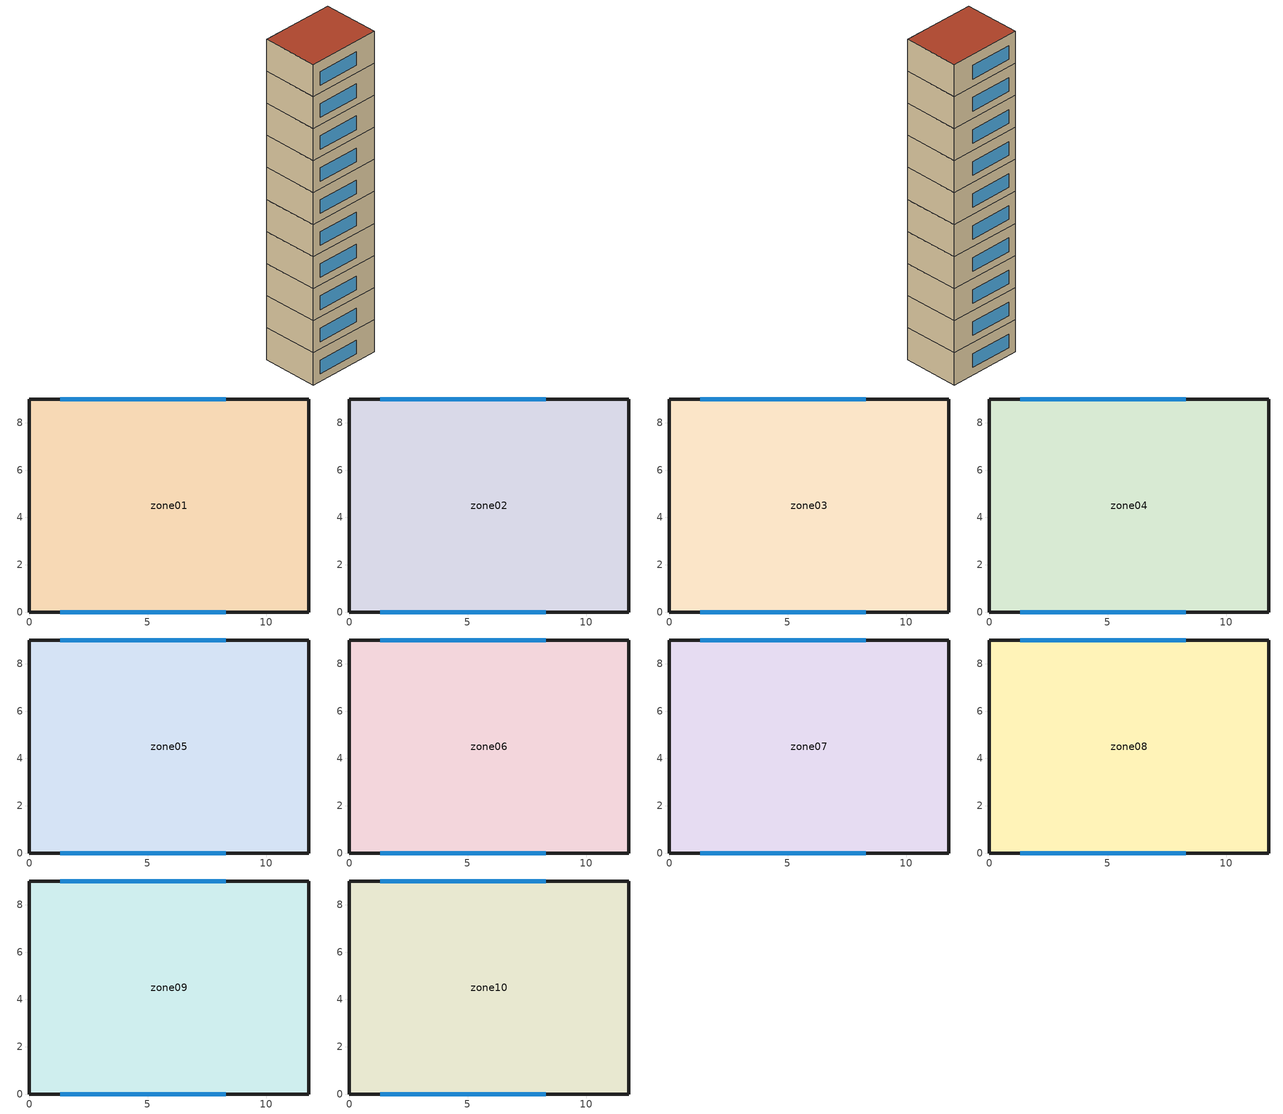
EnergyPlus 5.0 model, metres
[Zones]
zone01
 floor ground (GROUND_FLOOR): 0,0 0,9 11.8,9 11.8,0 z0
 wall outside (EXT_WALL): 11.8,0 11.8,9 0,9 0,0 11.8,0 z0:5.2
 window (EXT_WINDOW1): 1.3,0 8.3,0 / 8.3,9 1.3,9 z1.25:3.45
 ceiling to zone02 (ADJ_CEILING): 11.8,0 11.8,9 0,9 0,0 z5.2
zone02
 floor to zone01 (ADJ_CEILING): 0,0 0,9 11.8,9 11.8,0 z5.2
 wall outside (EXT_WALL): 11.8,0 11.8,9 0,9 0,0 11.8,0 z5.2:10.4
 window (EXT_WINDOW1): 1.3,0 8.3,0 / 8.3,9 1.3,9 z6.45:8.65
 ceiling to zone03 (ADJ_CEILING): 11.8,0 11.8,9 0,9 0,0 z10.4
zone03
 floor to zone02 (ADJ_CEILING): 0,0 0,9 11.8,9 11.8,0 z10.4
 wall outside (EXT_WALL): 11.8,0 11.8,9 0,9 0,0 11.8,0 z10.4:15.6
 window (EXT_WINDOW1): 1.3,0 8.3,0 / 8.3,9 1.3,9 z11.65:13.85
 ceiling to zone04 (ADJ_CEILING): 11.8,0 11.8,9 0,9 0,0 z15.6
zone04
 floor to zone03 (ADJ_CEILING): 0,0 0,9 11.8,9 11.8,0 z15.6
 wall outside (EXT_WALL): 11.8,0 11.8,9 0,9 0,0 11.8,0 z15.6:20.8
 window (EXT_WINDOW1): 1.3,0 8.3,0 / 8.3,9 1.3,9 z16.85:19.05
 ceiling to zone05 (ADJ_CEILING): 11.8,0 11.8,9 0,9 0,0 z20.8
zone05
 floor to zone04 (ADJ_CEILING): 0,0 0,9 11.8,9 11.8,0 z20.8
 wall outside (EXT_WALL): 11.8,0 11.8,9 0,9 0,0 11.8,0 z20.8:26
 window (EXT_WINDOW1): 1.3,0 8.3,0 / 8.3,9 1.3,9 z22.05:24.25
 ceiling to zone06 (ADJ_CEILING): 11.8,0 11.8,9 0,9 0,0 z26
zone06
 floor to zone05 (ADJ_CEILING): 0,0 0,9 11.8,9 11.8,0 z26
 wall outside (EXT_WALL): 11.8,0 11.8,9 0,9 0,0 11.8,0 z26:31.2
 window (EXT_WINDOW1): 1.3,0 8.3,0 / 8.3,9 1.3,9 z27.25:29.45
 ceiling to zone07 (ADJ_CEILING): 11.8,0 11.8,9 0,9 0,0 z31.2
zone07
 floor to zone06 (ADJ_CEILING): 0,0 0,9 11.8,9 11.8,0 z31.2
 wall outside (EXT_WALL): 11.8,0 11.8,9 0,9 0,0 11.8,0 z31.2:36.4
 window (EXT_WINDOW1): 1.3,0 8.3,0 / 8.3,9 1.3,9 z32.45:34.65
 ceiling to zone08 (ADJ_CEILING): 11.8,0 11.8,9 0,9 0,0 z36.4
zone08
 floor to zone07 (ADJ_CEILING): 0,0 0,9 11.8,9 11.8,0 z36.4
 wall outside (EXT_WALL): 11.8,0 11.8,9 0,9 0,0 11.8,0 z36.4:41.6
 window (EXT_WINDOW1): 1.3,0 8.3,0 / 8.3,9 1.3,9 z37.65:39.85
 ceiling to zone09 (ADJ_CEILING): 11.8,0 11.8,9 0,9 0,0 z41.6
zone09
 floor to zone08 (ADJ_CEILING): 0,0 0,9 11.8,9 11.8,0 z41.6
 wall outside (EXT_WALL): 11.8,0 11.8,9 0,9 0,0 11.8,0 z41.6:46.8
 window (EXT_WINDOW1): 1.3,0 8.3,0 / 8.3,9 1.3,9 z42.85:45.05
 ceiling to zone10 (ADJ_CEILING): 11.8,0 11.8,9 0,9 0,0 z46.8
zone10
 floor to zone09 (ADJ_CEILING): 0,0 0,9 11.8,9 11.8,0 z46.8
 wall outside (EXT_WALL): 11.8,0 11.8,9 0,9 0,0 11.8,0 z46.8:52
 window (EXT_WINDOW1): 1.3,0 8.3,0 / 8.3,9 1.3,9 z48.05:50.25
 roof outside (EXT_ROOF): 11.8,0 11.8,9 0,9 0,0 z52
[Building]
TRNSYS18: North Axis {deg}=0; Terrain=City; Loads Convergence Tolerance Value=0; Temperature Convergence Tolerance Value {deltaC}=0; Solar Distribution=FullInteriorAndExterior; Maximum Number of Warmup Days=0
[Site:Location]
not used: Latitude {deg}=0; Longitude {deg}=0; Time Zone {hr}=0; Elevation {m}=0
[Construction]
GROUND_FLOOR; EXT_WALL; EXT_ROOF; ADJ_CEILING; EXT_WINDOW1: 
[WindowProperty:ShadingControl]
ESHADE=0; ISHADE=INPUT 1*MAX_ISHADE : SHADECNTRL=ISHADE_INTERNAL
[SurfaceProperty:OtherSideCoefficients]
BOUNDARY=IDENTICAL; BOUNDARY=INPUT 1*TBOUNDARY; BOUNDARY=INPUT 1*TBOUNDARY_2; BOUNDARY=INPUT 1*TBOUNDARY_3; BOUNDARY=INPUT 1*TGROUND; BOUNDARY=20; BOUNDARY=15
[Zone] Multiplier=1
zone01; zone02; zone03; zone04; zone05; zone06; zone07; zone08; zone09; zone10
